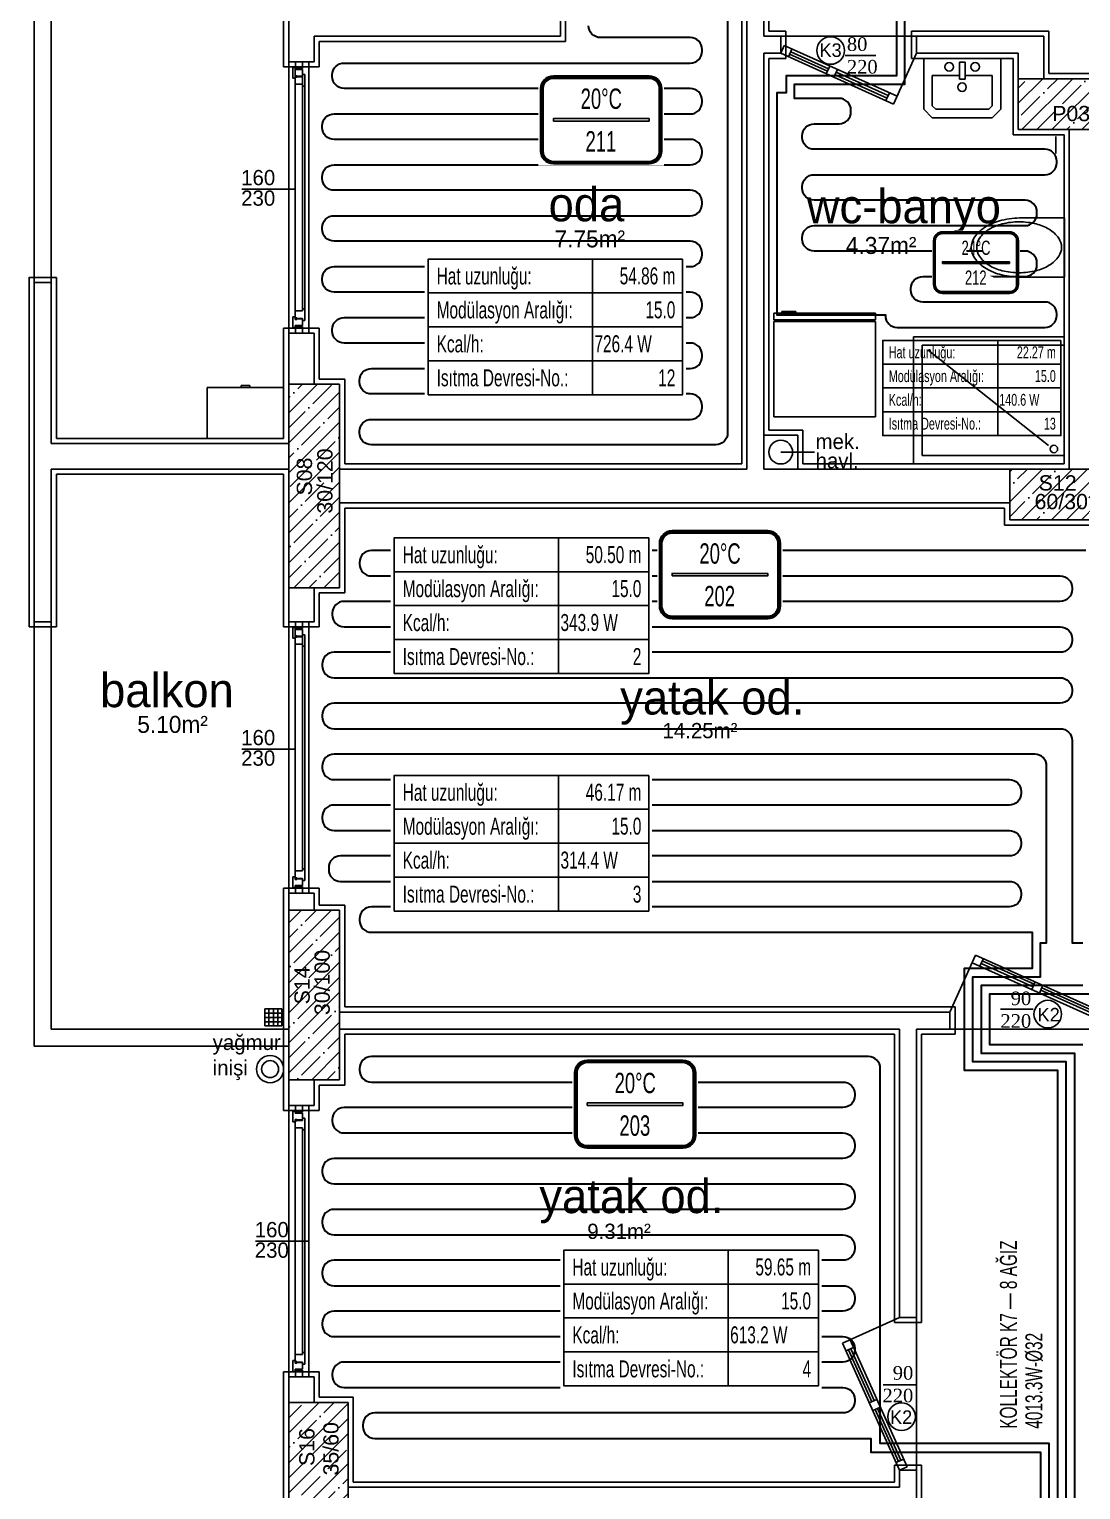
# Model space of a CAD drawing. Header units: centimetres. Extents: x 275281 to 287704, y -444050 to -441150.
# Drawn here: x 279447 to 280067, y -442857 to -441997 of the extents above; entities that cross this region are included whole.
import ezdxf
from ezdxf.enums import TextEntityAlignment as Align

# ---------------------------------------------------------------- set-up
doc = ezdxf.new("R2010")
doc.units = ezdxf.units.CM
for name, color, linetype in [('MKDU0', 50, 'CONTINUOUS'), ('ROTAS-ISITMA-CAP', 41, 'Continuous'), ('ROTAS-ISITMA-ETIKET', 2, 'Continuous'), ('ROTAS-ISITMA-MAHAL-ETIKET', 2, 'Continuous')]:
    doc.layers.add(name, color=color, linetype=linetype)
doc.layers.add('ROTAS-ISITMA-PEX', color=1, linetype='Continuous', lineweight=30)
doc.styles.add('arial_1_18', font='arial.ttf', dxfattribs={"height": 0.2})
doc.styles.add('ROTAS-YAZI', font='arial.ttf')
pattern_1 = [(45, (257949.839, -437638.89), (-8.838835, 8.838835), []), (45, (257958.678, -437638.89), (-8.838835, 8.838835), [15.625, -3.125, 0, -3.125])]

# ---------------------------------------------------------------- blocks, each defined once
blk = doc.blocks.new('ROTAS-YI-MAHAL')
at = {"color": 2, "extrusion": (0, 0, -1)}
for points in [[(35.71, -18.44), (35.71, 18.44, 0.414214), (28.21, 25.94), (-28.21, 25.94, 0.414214), (-35.71, 18.44), (-35.71, -18.44, 0.414214), (-28.21, -25.94), (28.21, -25.94, 0.414214)], [(34.21, -18.44), (34.21, 18.44, 0.414214), (28.21, 24.44), (-28.21, 24.44, 0.414214), (-34.21, 18.44), (-34.21, -18.44, 0.414214), (-28.21, -24.44), (28.21, -24.44, 0.414214)]]:
    blk.add_lwpolyline(points, format="xyb", close=True, dxfattribs=at)
at = {"color": 4, "extrusion": (0, 0, -1)}
for points in [[(35.21, -18.44), (35.21, 18.44, 0.414214), (28.21, 25.44), (-28.21, 25.44, 0.414214), (-35.21, 18.44), (-35.21, -18.44, 0.414214), (-28.21, -25.44), (28.21, -25.44, 0.414214)], [(34.71, -18.44), (34.71, 18.44, 0.414214), (28.21, 24.94), (-28.21, 24.94, 0.414214), (-34.71, 18.44), (-34.71, -18.44, 0.414214), (-28.21, -24.94), (28.21, -24.94, 0.414214)]]:
    blk.add_lwpolyline(points, format="xyb", close=True, dxfattribs=at)
at = {"color": 2, "extrusion": (0, 0, -1)}
blk.add_lwpolyline([(28.21, -0.75), (-28.21, -0.75), (-28.21, 0.75), (28.21, 0.75)], close=True, dxfattribs=at)
at = {"color": 4, "style": 'ROTAS-YAZI', "width": 0.65}
blk.add_attdef('DERECE', (-12.12, 6.47), '', height=12, dxfattribs=at)
at = {"color": 2, "style": 'ROTAS-YAZI', "width": 0.65, "flags": 1}
for tag in ['ALAN', 'MAHAL']:
    blk.add_attdef(tag, (0, 0), '', height=5, dxfattribs=at)
at = {"color": 1, "style": 'ROTAS-YAZI', "width": 0.65}
blk.add_attdef('NO', (-9.26, -18.64), '', height=12, dxfattribs=at)
blk = doc.blocks.new('ROTAS-YI-ETIKET')
at = {"color": 2}
for p, q in [((96.87, 0), (96.87, -80)), ((0, -20), (150, -20)), ((0, -40), (150, -40)), ((0, -60), (150, -60))]:
    blk.add_line(p, q, dxfattribs=at)
at = {"color": 2, "extrusion": (0, 0, -1)}
blk.add_lwpolyline([(-150, 0), (-150, -80), (0, -80), (0, 0)], close=True, dxfattribs=at)
at = {"color": 2, "style": 'ROTAS-YAZI', "width": 0.65}
for s, p in [('Hat uzunluğu:', (5, -10)), ('Modülasyon Aralığı:', (5, -30)), ('Kcal/h:', (5, -50)), ('Isıtma Devresi-No.:', (5, -70))]:
    blk.add_text(s, height=10, dxfattribs=at).set_placement(p, align=Align.MIDDLE_LEFT)
at = {"color": 2, "style": 'ROTAS-YAZI', "width": 0.65, "flags": 1}
for tag in ['ALAN', 'NO', 'DERECE', 'BORU', 'MAHAL']:
    blk.add_attdef(tag, (0, 0), '', height=5, dxfattribs=at)
at = {"color": 2, "style": 'ROTAS-YAZI', "width": 0.65}
for tag, p in [('UZ', (145.7, -14.93)), ('AR', (145.7, -34.94)), ('NO1', (145.7, -75.02))]:
    blk.add_attdef(tag, text='', height=10, dxfattribs=at).set_placement(p, align=Align.RIGHT)
blk.add_attdef('YER', (98.01, -54.93), '', height=10, dxfattribs=at)

msp = doc.modelspace()

# ---------------------------------------------------------------- hatches: boundary and pattern name
at = {"layer": 'MKDU0', "ltscale": 0.03}
h = msp.add_hatch(dxfattribs=at)
h.set_pattern_fill('ANSI35', color=8, scale=50, style=0)
h.set_pattern_definition(pattern_1)
h.paths.add_polyline_path([(280289.7, -442025.76), (280029.7, -442025.76), (280029.7, -442055.76), (280289.7, -442055.76)])
h.paths.add_polyline_path([(280047.37, -442053.25), (280116.35, -442053.25), (280116.35, -442039.28), (280047.37, -442039.28)], flags=24)
h = msp.add_hatch(dxfattribs=at)
h.set_pattern_fill('ANSI35', color=8, scale=50, style=0)
h.set_pattern_definition(pattern_1)
h.paths.add_polyline_path([(279629.7, -442205.76), (279599.7, -442205.76), (279599.7, -442325.76), (279629.7, -442325.76)])
h.paths.add_polyline_path([(279628, -442284.37), (279628, -442241.25), (279614.03, -442241.25), (279614.03, -442284.37)], flags=24)
h.paths.add_polyline_path([(279615.89, -442273.67), (279615.89, -442246.65), (279601.93, -442246.65), (279601.93, -442273.67)], flags=24)
h = msp.add_hatch(dxfattribs=at)
h.set_pattern_fill('ANSI35', color=8, scale=50, style=0)
h.set_pattern_definition(pattern_1)
h.paths.add_polyline_path([(280084.7, -442255.76), (280024.7, -442255.76), (280024.7, -442285.76), (280084.7, -442285.76)])
h.paths.add_polyline_path([(280037, -442281.91), (280073.12, -442281.91), (280073.12, -442267.94), (280037, -442267.94)], flags=24)
h.paths.add_polyline_path([(280039.4, -442270.89), (280066.42, -442270.89), (280066.42, -442256.93), (280039.4, -442256.93)], flags=24)
h = msp.add_hatch(dxfattribs=at)
h.set_pattern_fill('ANSI35', color=8, scale=50, style=0)
h.set_pattern_definition(pattern_1)
h.paths.add_polyline_path([(279629.7, -442515.76), (279599.7, -442515.76), (279599.7, -442615.76), (279629.7, -442615.76)])
h.paths.add_polyline_path([(279626.36, -442579.86), (279626.36, -442536.75), (279612.39, -442536.75), (279612.39, -442579.86)], flags=24)
h.paths.add_polyline_path([(279614.54, -442573.54), (279614.54, -442546.52), (279600.58, -442546.52), (279600.58, -442573.54)], flags=24)
h = msp.add_hatch(dxfattribs=at)
h.set_pattern_fill('ANSI35', color=8, scale=50, style=0)
h.set_pattern_definition(pattern_1)
h.paths.add_polyline_path([(279634.7, -442805.76), (279599.7, -442805.76), (279599.7, -442865.76), (279634.7, -442865.76)])
h.paths.add_polyline_path([(279631.55, -442851.16), (279631.55, -442815.04), (279617.58, -442815.04), (279617.58, -442851.16)], flags=24)
h.paths.add_polyline_path([(279617.33, -442845.58), (279617.33, -442818.55), (279603.37, -442818.55), (279603.37, -442845.58)], flags=24)

# ---------------------------------------------------------------- linework, layer by layer
at = {"layer": 'MKDU0', "color": 8, "ltscale": 0.03}
for p, q in [((279759.89, -442000.76), (279759.89, -441880.76)), ((279762.89, -442003.76), (279762.89, -441883.76)), ((279596.7, -441962.76), (279596.7, -442018.76)), ((279599.7, -442015.76), (279599.7, -441965.76)), ((279866.7, -441977.76), (279866.7, -442252.76)), ((279869.7, -442255.76), (279869.7, -441980.76)), ((279879.7, -442000.76), (279879.7, -441980.76)), ((279882.7, -441997.76), (279882.7, -441977.76)), ((279614.7, -442015.76), (279614.7, -442000.76)), ((279614.7, -442000.76), (279759.89, -442000.76)), ((279879.7, -442000.76), (279889.7, -442000.76)), ((279892.7, -441997.76), (279882.7, -441997.76)), ((279889.7, -442010.76), (279889.7, -442000.76)), ((279889.7, -442000.76), (279969.7, -442000.76)), ((279892.7, -442013.76), (279892.7, -441997.76)), ((280047.7, -441997.76), (279966.7, -441997.76)), ((279966.7, -441997.76), (279966.7, -442013.76)), ((279969.7, -442000.76), (280044.7, -442000.76)), ((279969.7, -442010.76), (279969.7, -442000.76)), ((280044.7, -442000.76), (280044.7, -442025.76)), ((280047.7, -442022.76), (280047.7, -441997.76)), ((279617.7, -442018.76), (279617.7, -442003.76)), ((279617.7, -442003.76), (279762.89, -442003.76)), ((279889.7, -442010.76), (279891.75, -442006.2)), ((279891.75, -442006.2), (279958.31, -442036.11)), ((279894.26, -442012.81), (279896.31, -442008.25)), ((279599.7, -442015.76), (279614.7, -442015.76)), ((279599.7, -442175.76), (279599.7, -442015.76)), ((279603.71, -442019.76), (279603.71, -442015.76)), ((279607.71, -442015.76), (279607.71, -442019.76)), ((279611.51, -442175.76), (279611.51, -442015.76)), ((279879.7, -442255.76), (279879.7, -442010.76)), ((279879.7, -442010.76), (279889.7, -442010.76)), ((279882.7, -442232.76), (279882.7, -442013.76)), ((279882.7, -442013.76), (279892.7, -442013.76)), ((279889.7, -442010.76), (279956.26, -442040.67)), ((279894.93, -442011.33), (279917.21, -442021.34)), ((279895.58, -442009.89), (279917.86, -442019.9)), ((279916.54, -442022.82), (279918.59, -442018.26)), ((279945.75, -442012.11), (279927.64, -442012.11)), ((279969.7, -442010.76), (279956.26, -442040.67)), ((279966.7, -442013.76), (280026.7, -442013.76)), ((279969.7, -442010.76), (280029.7, -442010.76)), ((280019.37, -442013.76), (279974.04, -442013.76)), ((279974.04, -442013.76), (279974.04, -442043.76)), ((279995.03, -442016.05), (279995.03, -442026.05)), ((279998.38, -442016.05), (279995.03, -442016.05)), ((279998.38, -442026.05), (279998.38, -442016.05)), ((280019.37, -442043.76), (280019.37, -442013.76)), ((280026.7, -442013.76), (280026.7, -442025.76)), ((280029.7, -442010.76), (280029.7, -442025.76)), ((279596.7, -442018.76), (279617.7, -442018.76)), ((279602.11, -442019.06), (279603.51, -442019.06)), ((279602.11, -442025.46), (279602.11, -442019.06)), ((279602.11, -442025.46), (279603.51, -442025.46)), ((279603.51, -442019.06), (279603.51, -442162.56)), ((279603.51, -442020.26), (279603.51, -442019.06)), ((279603.51, -442020.26), (279607.71, -442020.26)), ((279603.51, -442023.96), (279604.51, -442023.96)), ((279603.51, -442025.46), (279603.51, -442023.96)), ((279603.51, -442024.56), (279603.51, -442028.96)), ((279603.51, -442024.56), (279604.01, -442024.56)), ((279607.71, -442019.76), (279603.71, -442019.76)), ((279604.01, -442024.86), (279604.01, -442024.56)), ((279604.01, -442024.86), (279604.51, -442024.86)), ((279604.51, -442024.26), (279604.51, -442023.96)), ((279604.51, -442024.26), (279607.71, -442024.26)), ((279604.51, -442024.86), (279604.51, -442024.56)), ((279604.51, -442024.56), (279607.71, -442024.56)), ((279607.71, -442020.26), (279607.71, -442161.36)), ((279607.71, -442024.26), (279607.71, -442020.26)), ((279607.71, -442023.36), (279607.71, -442024.56)), ((279607.71, -442023.36), (279609.11, -442023.36)), ((279609.11, -442161.36), (279609.11, -442023.36)), ((279609.11, -442030.16), (279609.11, -442023.36)), ((279921.1, -442024.87), (279923.15, -442020.31)), ((279921.77, -442023.39), (279952.37, -442037.14)), ((279922.42, -442021.95), (279953.02, -442035.7)), ((279979.04, -442023.76), (279995.03, -442023.76)), ((279979.04, -442023.76), (279979.04, -442041.69)), ((279995.03, -442026.05), (279998.38, -442026.05)), ((279998.38, -442023.76), (280014.37, -442023.76)), ((280014.37, -442041.69), (280014.37, -442023.76)), ((280026.7, -442025.76), (280026.7, -442058.76)), ((280092.7, -442022.76), (280047.7, -442022.76)), ((279603.51, -442028.96), (279607.71, -442028.96)), ((279607.71, -442030.16), (279607.71, -442028.96)), ((279607.71, -442030.16), (279609.11, -442030.16)), ((279953.75, -442034.06), (279951.7, -442038.62)), ((279974.04, -442043.76), (279979.04, -442048.76)), ((279979.04, -442041.69), (279981.11, -442043.76)), ((279981.11, -442043.76), (280012.3, -442043.76)), ((280012.3, -442043.76), (280014.37, -442041.69)), ((280014.37, -442048.76), (280019.37, -442043.76)), ((279979.04, -442048.76), (280014.37, -442048.76)), ((280026.7, -442058.76), (280056.7, -442058.76)), ((280051.89, -442059.78), (280051.89, -442069.78)), ((280056.7, -442058.76), (280056.7, -442252.76)), ((280059.7, -442255.76), (280059.7, -442055.76)), ((279572.06, -442090.82), (279603.51, -442090.81)), ((280031.98, -442107.76), (280056.87, -442107.76)), ((280056.91, -442142.76), (280056.91, -442107.71)), ((279446.7, -442142.73), (279446.7, -442348.71)), ((279462.7, -442142.79), (279446.7, -442142.79)), ((279446.7, -442142.79), (279446.7, -442348.76)), ((279449.7, -442145.73), (279449.7, -442345.71)), ((279459.7, -442145.79), (279449.7, -442145.79)), ((279449.7, -442145.79), (279449.7, -442345.76)), ((279459.7, -442145.79), (279459.7, -442240.76)), ((279462.7, -442237.76), (279462.7, -442142.79)), ((280031.98, -442142.76), (280056.91, -442142.76)), ((279603.51, -442162.56), (279607.71, -442162.56)), ((279603.51, -442166.96), (279603.51, -442162.56)), ((279607.71, -442161.36), (279607.71, -442162.56)), ((279607.71, -442161.36), (279609.11, -442161.36)), ((279609.11, -442161.36), (279609.11, -442168.16)), ((279945.57, -442163.96), (279885.57, -442163.95)), ((279885.57, -442163.95), (279885.57, -442167.79)), ((279890.34, -442163.95), (279890.34, -442162.86)), ((279890.34, -442162.86), (279898.65, -442162.86)), ((279898.65, -442163.95), (279890.34, -442163.95)), ((279898.65, -442162.86), (279898.65, -442163.95)), ((279945.57, -442167.81), (279945.57, -442163.96)), ((279617.7, -442172.76), (279596.7, -442172.76)), ((279596.7, -442172.76), (279596.7, -442237.76)), ((279602.11, -442166.06), (279602.11, -442172.46)), ((279602.11, -442166.06), (279603.51, -442166.06)), ((279602.11, -442172.46), (279603.51, -442172.46)), ((279603.51, -442166.06), (279603.51, -442167.56)), ((279603.51, -442166.96), (279604.01, -442166.96)), ((279603.51, -442167.56), (279604.51, -442167.56)), ((279603.51, -442171.26), (279603.51, -442172.46)), ((279603.51, -442171.26), (279607.71, -442171.26)), ((279603.71, -442171.76), (279603.71, -442175.76)), ((279607.71, -442171.76), (279603.71, -442171.76)), ((279604.01, -442166.66), (279604.51, -442166.66)), ((279604.01, -442166.66), (279604.01, -442166.96)), ((279604.51, -442166.66), (279604.51, -442166.96)), ((279604.51, -442166.96), (279607.71, -442166.96)), ((279604.51, -442167.26), (279604.51, -442167.56)), ((279604.51, -442167.26), (279607.71, -442167.26)), ((279607.71, -442168.16), (279607.71, -442166.96)), ((279607.71, -442167.26), (279607.71, -442171.26)), ((279607.71, -442168.16), (279609.11, -442168.16)), ((279607.71, -442175.76), (279607.71, -442171.76)), ((279617.7, -442202.76), (279617.7, -442172.76)), ((279885.57, -442168.78), (279885.55, -442224.93)), ((279885.57, -442167.79), (279945.57, -442167.81)), ((279945.56, -442168.79), (279885.57, -442168.78)), ((279890.57, -442168.78), (279890.57, -442167.8)), ((279940.57, -442168.79), (279940.57, -442167.81)), ((279945.55, -442224.95), (279945.56, -442168.79)), ((279599.7, -442205.76), (279599.7, -442175.76)), ((279599.7, -442175.76), (279614.7, -442175.76)), ((279614.7, -442205.76), (279614.7, -442175.76)), ((280056.7, -442177.76), (279967.99, -442177.76)), ((279967.99, -442252.76), (279967.99, -442177.76)), ((280056.7, -442182.76), (279972.99, -442182.76)), ((279972.99, -442247.76), (279972.99, -442182.76)), ((279976.53, -442185.77), (280047.46, -442241.94)), ((280056.7, -442247.76), (280056.7, -442182.76)), ((279576.7, -442206.47), (279571.71, -442206.47)), ((279571.71, -442206.47), (279571.71, -442207.76)), ((279576.7, -442207.76), (279576.7, -442206.47)), ((279632.7, -442202.76), (279617.7, -442202.76)), ((279632.7, -442252.76), (279632.7, -442202.76)), ((279551.7, -442207.76), (279596.7, -442207.76)), ((279551.7, -442237.76), (279551.7, -442207.76)), ((279596.7, -442237.76), (279596.7, -442207.76)), ((279902.7, -442232.76), (279882.7, -442232.76)), ((279885.55, -442224.93), (279945.55, -442224.95)), ((279902.7, -442232.76), (279902.7, -442252.76)), ((279599.7, -442240.76), (279459.7, -442240.76)), ((279596.7, -442237.76), (279462.7, -442237.76)), ((279596.7, -442237.76), (279551.7, -442237.76)), ((279899.7, -442235.76), (279879.7, -442235.76)), ((279879.7, -442235.76), (279879.7, -442255.76)), ((279899.7, -442255.76), (279899.7, -442235.76)), ((279909.7, -442245.76), (279889.7, -442245.76)), ((279972.99, -442247.76), (280056.7, -442247.76)), ((279599.7, -442255.76), (279459.7, -442255.76)), ((279459.7, -442255.76), (279459.7, -442345.76)), ((279462.7, -442348.76), (279462.7, -442258.76)), ((279462.7, -442258.76), (279596.7, -442258.76)), ((279596.7, -442258.76), (279596.7, -442325.76)), ((279629.7, -442255.76), (279869.7, -442255.76)), ((279866.7, -442252.76), (279632.7, -442252.76)), ((279879.7, -442255.76), (280024.7, -442255.76)), ((279879.7, -442255.76), (279899.7, -442255.76)), ((280014.7, -442252.76), (279902.7, -442252.76)), ((280056.7, -442252.76), (280014.7, -442252.76)), ((279629.7, -442275.76), (280024.7, -442275.76)), ((279632.7, -442328.76), (279632.7, -442278.76)), ((279632.7, -442278.76), (280021.7, -442278.76)), ((280021.7, -442278.76), (280021.7, -442288.76)), ((280021.7, -442288.76), (280077.7, -442288.76)), ((279596.7, -442325.76), (279596.7, -442348.76)), ((279599.7, -442345.76), (279599.7, -442325.76)), ((279614.7, -442345.76), (279614.7, -442325.76)), ((279617.7, -442348.76), (279617.7, -442328.76)), ((279617.7, -442328.76), (279632.7, -442328.76)), ((279446.7, -442348.76), (279462.7, -442348.76)), ((279459.7, -442345.76), (279449.7, -442345.76)), ((279596.7, -442348.76), (279617.7, -442348.76)), ((279599.7, -442345.76), (279614.7, -442345.76)), ((279599.7, -442505.76), (279599.7, -442345.76)), ((279602.11, -442349.06), (279603.51, -442349.06)), ((279602.11, -442355.46), (279602.11, -442349.06)), ((279603.51, -442349.06), (279603.51, -442492.56)), ((279603.51, -442350.26), (279603.51, -442349.06)), ((279603.51, -442350.26), (279607.71, -442350.26)), ((279603.71, -442349.76), (279603.71, -442345.76)), ((279607.71, -442349.76), (279603.71, -442349.76)), ((279607.71, -442345.76), (279607.71, -442349.76)), ((279607.71, -442350.26), (279607.71, -442491.36)), ((279607.71, -442354.26), (279607.71, -442350.26)), ((279607.71, -442353.36), (279607.71, -442354.56)), ((279607.71, -442353.36), (279609.11, -442353.36)), ((279609.11, -442491.36), (279609.11, -442353.36)), ((279609.11, -442360.16), (279609.11, -442353.36)), ((279611.51, -442505.76), (279611.51, -442345.76)), ((279602.11, -442355.46), (279603.51, -442355.46)), ((279603.51, -442353.96), (279604.51, -442353.96)), ((279603.51, -442355.46), (279603.51, -442353.96)), ((279603.51, -442354.56), (279603.51, -442358.96)), ((279603.51, -442354.56), (279604.01, -442354.56)), ((279603.51, -442358.96), (279607.71, -442358.96)), ((279604.01, -442354.86), (279604.01, -442354.56)), ((279604.01, -442354.86), (279604.51, -442354.86)), ((279604.51, -442354.26), (279604.51, -442353.96)), ((279604.51, -442354.26), (279607.71, -442354.26)), ((279604.51, -442354.86), (279604.51, -442354.56)), ((279604.51, -442354.56), (279607.71, -442354.56)), ((279607.71, -442360.16), (279607.71, -442358.96)), ((279607.71, -442360.16), (279609.11, -442360.16)), ((279572.06, -442420.81), (279603.51, -442420.81)), ((279607.71, -442491.36), (279607.71, -442492.56)), ((279607.71, -442491.36), (279609.11, -442491.36)), ((279609.11, -442491.36), (279609.11, -442498.16)), ((279602.11, -442496.06), (279602.11, -442502.46)), ((279602.11, -442496.06), (279603.51, -442496.06)), ((279603.51, -442492.56), (279607.71, -442492.56)), ((279603.51, -442496.96), (279603.51, -442492.56)), ((279603.51, -442496.06), (279603.51, -442497.56)), ((279603.51, -442496.96), (279604.01, -442496.96)), ((279603.51, -442497.56), (279604.51, -442497.56)), ((279604.01, -442496.66), (279604.51, -442496.66)), ((279604.01, -442496.66), (279604.01, -442496.96)), ((279604.51, -442496.66), (279604.51, -442496.96)), ((279604.51, -442496.96), (279607.71, -442496.96)), ((279604.51, -442497.26), (279604.51, -442497.56)), ((279604.51, -442497.26), (279607.71, -442497.26)), ((279607.71, -442498.16), (279607.71, -442496.96)), ((279607.71, -442497.26), (279607.71, -442501.26)), ((279607.71, -442498.16), (279609.11, -442498.16)), ((279617.7, -442502.76), (279596.7, -442502.76)), ((279596.7, -442502.76), (279596.7, -442515.76)), ((279599.7, -442515.76), (279599.7, -442505.76)), ((279599.7, -442505.76), (279614.7, -442505.76)), ((279602.11, -442502.46), (279603.51, -442502.46)), ((279603.51, -442501.26), (279603.51, -442502.46)), ((279603.51, -442501.26), (279607.71, -442501.26)), ((279603.71, -442501.76), (279603.71, -442505.76)), ((279607.71, -442501.76), (279603.71, -442501.76)), ((279607.71, -442505.76), (279607.71, -442501.76)), ((279614.7, -442515.76), (279614.7, -442505.76)), ((279617.7, -442512.76), (279617.7, -442502.76)), ((279596.7, -442515.76), (279596.7, -442585.76)), ((279632.7, -442512.76), (279617.7, -442512.76)), ((279632.7, -442572.76), (279632.7, -442512.76)), ((279989.46, -442575.76), (280004.57, -442542.12)), ((280079.46, -442575.76), (280004.57, -442542.12)), ((280077.41, -442580.32), (280002.52, -442546.68)), ((280007.09, -442548.73), (280009.14, -442544.17)), ((280038.42, -442560.84), (280007.82, -442547.09)), ((280039.07, -442559.4), (280008.47, -442545.65)), ((280039.73, -442557.92), (280037.69, -442562.48)), ((280044.3, -442559.97), (280042.25, -442564.53)), ((280073.58, -442576.64), (280042.98, -442562.89)), ((280074.23, -442575.2), (280043.63, -442561.45)), ((279595.55, -442573.9), (279585.55, -442573.9)), ((279585.55, -442573.9), (279585.55, -442583.9)), ((279585.55, -442576.37), (279595.55, -442576.37)), ((279588.02, -442573.9), (279588.02, -442583.9)), ((279590.64, -442573.9), (279590.64, -442583.9)), ((279593.25, -442573.9), (279593.25, -442583.9)), ((279595.55, -442583.9), (279595.55, -442573.9)), ((279629.7, -442575.76), (279989.46, -442575.76)), ((279992.46, -442572.76), (279632.7, -442572.76)), ((279989.46, -442585.76), (279989.46, -442575.76)), ((279992.46, -442588.76), (279992.46, -442572.76)), ((280019.2, -442574.13), (280038.53, -442574.13)), ((279585.55, -442578.9), (279595.55, -442578.9)), ((279585.55, -442581.43), (279595.55, -442581.43)), ((279585.55, -442583.9), (279595.55, -442583.9)), ((279596.7, -442585.76), (279596.7, -442633.76)), ((279629.7, -442585.76), (279959.7, -442585.76)), ((279959.7, -442585.76), (279959.7, -442755.76)), ((279969.7, -442585.76), (279989.46, -442585.76)), ((279969.7, -442585.76), (279969.7, -442755.76)), ((280079.46, -442585.76), (279989.46, -442585.76)), ((279632.7, -442588.76), (279956.7, -442588.76)), ((279632.7, -442588.76), (279632.7, -442618.76)), ((279956.7, -442588.76), (279956.7, -442758.76)), ((279972.7, -442758.76), (279972.7, -442588.76)), ((279972.7, -442588.76), (279992.46, -442588.76)), ((279599.7, -442630.76), (279599.7, -442615.76)), ((279614.7, -442630.76), (279614.7, -442615.76)), ((279617.7, -442633.76), (279617.7, -442618.76)), ((279632.7, -442618.76), (279617.7, -442618.76)), ((279596.7, -442633.76), (279617.7, -442633.76)), ((279614.7, -442630.76), (279599.7, -442630.76)), ((279599.7, -442790.76), (279599.7, -442630.76)), ((279602.11, -442640.46), (279602.11, -442634.06)), ((279602.11, -442634.06), (279603.51, -442634.06)), ((279603.51, -442635.26), (279603.51, -442634.06)), ((279603.51, -442635.26), (279607.71, -442635.26)), ((279603.71, -442634.76), (279603.71, -442630.76)), ((279607.71, -442634.76), (279603.71, -442634.76)), ((279607.71, -442630.76), (279607.71, -442634.76)), ((279607.71, -442639.26), (279607.71, -442635.26)), ((279611.51, -442790.76), (279611.51, -442630.76)), ((279602.11, -442640.46), (279603.51, -442640.46)), ((279603.51, -442640.46), (279603.51, -442638.96)), ((279603.51, -442638.96), (279604.51, -442638.96)), ((279603.51, -442639.56), (279604.01, -442639.56)), ((279603.51, -442639.56), (279603.51, -442643.96)), ((279603.51, -442643.96), (279603.51, -442777.56)), ((279603.51, -442643.96), (279607.71, -442643.96)), ((279604.01, -442639.86), (279604.01, -442639.56)), ((279604.01, -442639.86), (279604.51, -442639.86)), ((279604.51, -442639.26), (279604.51, -442638.96)), ((279604.51, -442639.26), (279607.71, -442639.26)), ((279604.51, -442639.56), (279607.71, -442639.56)), ((279604.51, -442639.86), (279604.51, -442639.56)), ((279607.71, -442638.36), (279609.11, -442638.36)), ((279607.71, -442638.36), (279607.71, -442639.56)), ((279607.71, -442645.16), (279607.71, -442643.96)), ((279607.71, -442645.16), (279607.71, -442776.36)), ((279607.71, -442645.16), (279609.11, -442645.16)), ((279609.11, -442645.16), (279609.11, -442638.36)), ((279609.11, -442776.36), (279609.11, -442645.16)), ((279580.07, -442710.76), (279611.51, -442710.76)), ((279959.7, -442755.76), (279926.06, -442770.88)), ((279959.7, -442755.76), (279969.7, -442755.76)), ((279969.7, -442845.76), (279969.7, -442755.76)), ((279956.7, -442758.76), (279972.7, -442758.76)), ((279959.7, -442845.76), (279926.06, -442770.88)), ((279932.67, -442773.39), (279928.11, -442775.44)), ((279943.34, -442805.38), (279929.59, -442774.78)), ((279964.26, -442843.71), (279930.62, -442768.83)), ((279944.78, -442804.73), (279931.03, -442774.13)), ((279602.11, -442781.06), (279602.11, -442787.46)), ((279602.11, -442781.06), (279603.51, -442781.06)), ((279603.51, -442777.56), (279607.71, -442777.56)), ((279603.51, -442781.96), (279603.51, -442777.56)), ((279603.51, -442781.06), (279603.51, -442782.56)), ((279603.51, -442781.96), (279604.01, -442781.96)), ((279603.51, -442782.56), (279604.51, -442782.56)), ((279604.01, -442781.66), (279604.51, -442781.66)), ((279604.01, -442781.66), (279604.01, -442781.96)), ((279604.51, -442781.66), (279604.51, -442781.96)), ((279604.51, -442781.96), (279607.71, -442781.96)), ((279604.51, -442782.26), (279604.51, -442782.56)), ((279604.51, -442782.26), (279607.71, -442782.26)), ((279607.71, -442776.36), (279607.71, -442777.56)), ((279607.71, -442776.36), (279609.11, -442776.36)), ((279607.71, -442783.16), (279607.71, -442781.96)), ((279607.71, -442782.26), (279607.71, -442786.26)), ((279607.71, -442783.16), (279609.11, -442783.16)), ((279609.11, -442776.36), (279609.11, -442783.16)), ((279596.7, -442787.76), (279596.7, -442805.76)), ((279617.7, -442787.76), (279596.7, -442787.76)), ((279599.7, -442805.76), (279599.7, -442790.76)), ((279614.7, -442790.76), (279599.7, -442790.76)), ((279602.11, -442787.46), (279603.51, -442787.46)), ((279603.51, -442786.26), (279603.51, -442787.46)), ((279603.51, -442786.26), (279607.71, -442786.26)), ((279603.71, -442786.76), (279603.71, -442790.76)), ((279607.71, -442786.76), (279603.71, -442786.76)), ((279607.71, -442790.76), (279607.71, -442786.76)), ((279614.7, -442805.76), (279614.7, -442790.76)), ((279617.7, -442802.76), (279617.7, -442787.76)), ((279950.13, -442795.48), (279969.7, -442795.48)), ((279596.7, -442805.76), (279596.7, -442865.76)), ((279637.7, -442802.76), (279617.7, -442802.76)), ((279637.7, -442852.76), (279637.7, -442802.76)), ((279941.86, -442806.04), (279946.42, -442803.99)), ((279943.9, -442810.6), (279948.47, -442808.55)), ((279959.14, -442840.54), (279945.39, -442809.94)), ((279960.58, -442839.89), (279946.83, -442809.29)), ((279972.7, -442842.76), (279956.7, -442842.76)), ((279956.7, -442842.76), (279956.7, -442847.76)), ((279957.65, -442841.2), (279962.21, -442839.15)), ((279959.7, -442845.76), (279964.26, -442843.71)), ((279972.7, -442850.76), (279972.7, -442842.76)), ((279956.7, -442852.76), (279637.7, -442852.76)), ((279956.7, -442847.76), (279956.7, -442852.76)), ((279959.7, -442845.76), (279959.7, -442855.76)), ((279959.7, -442845.76), (279969.7, -442845.76)), ((279969.7, -442845.76), (279969.7, -442875.76)), ((279972.7, -442865.76), (279972.7, -442850.76)), ((279634.7, -442855.76), (279959.7, -442855.76))]:
    msp.add_line(p, q, dxfattribs=at)
for points in [[(279449.7, -441870.71), (279449.7, -442145.73)], [(279449.7, -441870.76), (279449.7, -442145.79)], [(279459.7, -441880.76), (279459.7, -442145.79)], [(280029.7, -442055.76), (280029.7, -442025.76)], [(280029.7, -442025.76), (280289.7, -442025.76)], [(280029.7, -442055.76), (280289.7, -442055.76)], [(279599.7, -442325.76), (279599.7, -442205.76)], [(279599.7, -442205.76), (279629.7, -442205.76)], [(279629.7, -442205.76), (279629.7, -442325.76)], [(280024.7, -442285.76), (280024.7, -442255.76)], [(280024.7, -442255.76), (280084.7, -442255.76)], [(280084.7, -442285.76), (280024.7, -442285.76)], [(279629.7, -442325.76), (279599.7, -442325.76)], [(279449.7, -442345.71), (279449.7, -442595.71)], [(279449.7, -442345.76), (279449.7, -442595.76)], [(279459.7, -442345.76), (279459.7, -442585.76)], [(279599.7, -442615.76), (279599.7, -442515.76)], [(279599.7, -442515.76), (279629.7, -442515.76)], [(279629.7, -442515.76), (279629.7, -442615.76)], [(279459.7, -442585.76), (279599.7, -442585.76)], [(279449.7, -442595.76), (279599.7, -442595.76)], [(279629.7, -442615.76), (279599.7, -442615.76)], [(279599.7, -442865.76), (279599.7, -442805.76)], [(279599.7, -442805.76), (279634.7, -442805.76)], [(279634.7, -442805.76), (279634.7, -442865.76)]]:
    msp.add_lwpolyline(points, dxfattribs=at)
for centre, radius in [((279919.11, -442009.13), 8.14), ((279989.04, -442018.76), 2.52), ((280004.37, -442018.76), 2.52), ((279996.57, -442030.72), 2.52), ((279889.7, -442245.76), 7), ((280050.75, -442243.96), 2.18), ((280047.13, -442576.97), 8.14), ((279588.7, -442609.37), 8), ((279588.7, -442609.37), 5), ((279960.91, -442814.18), 8.14)]:
    msp.add_circle(centre, radius, dxfattribs=at)
for centre, radius, start, end in [((280021.82, -442131.83), 21.94, 120.25644, 144.62219), ((280027.95, -442142.34), 34.11, 103.58371, 120.25644), ((280026.97, -442138.52), 28.03, 103.95685, 120.96376), ((280031.98, -442159.01), 51.26, 90, 103.58371), ((280030.22, -442151.62), 41.53, 90, 103.95685), ((280030.22, -442151.62), 41.53, 76.04315, 90), ((280033.48, -442138.52), 28.03, 59.03624, 76.04315), ((280012.56, -442125.26), 10.58, 144.62219, 180), ((280014.52, -442125.09), 9.3, 145.38051, 180), ((280022.02, -442130.26), 18.4, 120.96376, 145.38051), ((280038.43, -442130.26), 18.4, 34.61949, 59.03624), ((280045.93, -442125.09), 9.3, 0, 34.61949), ((280012.56, -442125.26), 10.58, 180, 215.37781), ((280014.52, -442125.09), 9.3, 180, 214.61949), ((280045.93, -442125.09), 9.3, 325.38051, 0), ((280021.82, -442118.68), 21.94, 215.37781, 239.74356), ((280022.02, -442119.92), 18.4, 214.61949, 239.03624), ((280027.95, -442108.17), 34.11, 239.74356, 256.41629), ((280026.97, -442111.66), 28.03, 239.03624, 256.04315), ((280033.48, -442111.66), 28.03, 283.95685, 300.96376), ((280038.43, -442119.92), 18.4, 300.96376, 325.38051), ((280031.98, -442091.5), 51.26, 256.41629, 270), ((280030.22, -442098.56), 41.53, 256.04315, 270), ((280030.22, -442098.56), 41.53, 270, 283.95685)]:
    msp.add_arc(centre, radius, start, end, dxfattribs=at)
at = {"layer": 'ROTAS-ISITMA-PEX'}
for points in [[(279858.38, -441911.5), (279858.38, -442234.5, -0.414214), (279851.38, -442241.5), (279648.38, -442241.5, -0.414214), (279641.38, -442234.5), (279641.38, -442233.5, -0.414214), (279648.38, -442226.5), (279836.38, -442226.5, 0.414214), (279843.38, -442219.5), (279843.38, -442218.5, 0.414214), (279836.38, -442211.5), (279648.38, -442211.5, -0.414214), (279641.38, -442204.5), (279641.38, -442203.5, -0.414214), (279648.38, -442196.5), (279836.38, -442196.5, 0.414214), (279843.38, -442189.5), (279843.38, -442188.5, 0.414214), (279836.38, -442181.5), (279632.38, -442181.5, -0.414214), (279625.38, -442174.5), (279625.38, -442173.5, -0.414214), (279632.38, -442166.5), (279836.38, -442166.5, 0.414214), (279843.38, -442159.5), (279843.38, -442158.5, 0.414214), (279836.38, -442151.5), (279626.38, -442151.5, -0.414214), (279619.38, -442144.5), (279619.38, -442143.5, -0.414214), (279626.38, -442136.5), (279836.38, -442136.5, 0.414214), (279843.38, -442129.5), (279843.38, -442128.5, 0.414214), (279836.38, -442121.5), (279626.38, -442121.5, -0.414214), (279619.38, -442114.5), (279619.38, -442113.5, -0.414214), (279626.38, -442106.5), (279836.38, -442106.5, 0.414214), (279843.38, -442099.5), (279843.38, -442098.5, 0.414214), (279836.38, -442091.5), (279626.38, -442091.5, -0.414214), (279619.38, -442084.5), (279619.38, -442083.5, -0.414214), (279626.38, -442076.5), (279836.38, -442076.5, 0.414214), (279843.38, -442069.5), (279843.38, -442068.5, 0.414214), (279836.38, -442061.5), (279626.38, -442061.5, -0.414214), (279619.38, -442054.5), (279619.38, -442053.5, -0.414214), (279626.38, -442046.5), (279836.38, -442046.5, 0.414214), (279843.38, -442039.5), (279843.38, -442038.5, 0.414214), (279836.38, -442031.5), (279632.38, -442031.5, -0.414214), (279625.38, -442024.5), (279625.38, -442023.5, -0.414214), (279632.38, -442016.5), (279836.38, -442016.5, 0.414214), (279843.38, -442009.5), (279843.38, -442008.5, 0.414214), (279836.38, -442001.5), (279783.38, -442001.5, -0.414214), (279776.38, -441994.5)], [(279957.88, -441984), (279957.88, -442024), (279892.88, -442024), (279892.88, -442034), (279887.38, -442034), (279887.38, -442037.33), (279887.38, -442164.83), (279951.38, -442164.83), (279951.38, -442165.33, 0.414214), (279958.38, -442172.33), (280045.38, -442172.33, 0.414214), (280052.38, -442165.33), (280052.38, -442164.33, 0.414214), (280045.38, -442157.33), (279973.38, -442157.33, -0.414214), (279966.38, -442150.33), (279966.38, -442149.33, -0.414214), (279973.38, -442142.33), (280033.72, -442142.33, 0.414214), (280040.72, -442135.33), (280040.72, -442134.33, 0.414214), (280033.72, -442127.33), (279909.38, -442127.33, -0.414214), (279902.38, -442120.33), (279902.38, -442119.33, -0.414214), (279909.38, -442112.33), (280033.72, -442112.33, 0.414214), (280040.72, -442105.33), (280040.72, -442104.33, 0.414214), (280033.72, -442097.33), (279909.38, -442097.33, -0.414214), (279902.38, -442090.33), (279902.38, -442089.33, -0.414214), (279909.38, -442082.33), (280045.38, -442082.33, 0.414214), (280052.38, -442075.33), (280052.38, -442074.33, 0.414214), (280045.38, -442067.33), (279909.38, -442067.33, -0.414214), (279902.38, -442060.33), (279902.38, -442059.33, -0.414214), (279909.38, -442052.33), (279924.09, -442052.33, 0.414214), (279931.09, -442045.33), (279931.09, -442044.33, 0.414214), (279924.09, -442037.33), (279902.38, -442037.33), (279897.88, -442037.33), (279897.88, -442029), (279962.88, -442029), (279962.88, -441989)], [(280069.46, -442303.75), (279648.38, -442303.75, 0.414214), (279641.38, -442310.75), (279641.38, -442311.75, 0.414214), (279648.38, -442318.75), (280054.46, -442318.75, -0.414214), (280061.46, -442325.75), (280061.46, -442326.75, -0.414214), (280054.46, -442333.75), (279632.38, -442333.75, 0.414214), (279625.38, -442340.75), (279625.38, -442341.75, 0.414214), (279632.38, -442348.75), (280054.46, -442348.75, -0.414214), (280061.46, -442355.75), (280061.46, -442356.75, -0.414214), (280054.46, -442363.75), (279626.38, -442363.75, 0.414214), (279619.38, -442370.75), (279619.38, -442371.75, 0.414214), (279626.38, -442378.75), (280054.46, -442378.75, -0.414214), (280061.46, -442385.75), (280061.46, -442386.75, -0.414214), (280054.46, -442393.75), (279626.38, -442393.75, 0.414214), (279619.38, -442400.75), (279619.38, -442401.75, 0.414214), (279626.38, -442408.75), (280054.46, -442408.75, -0.414214), (280061.46, -442415.75), (280061.46, -442528.75), (280061.46, -442535), (280067.88, -442535)], [(280057.88, -442905), (280057.88, -442605), (280002.88, -442605), (280002.88, -442555), (280042.88, -442555), (280042.88, -442535), (280046.46, -442535), (280046.46, -442528.75), (280046.46, -442430.75, 0.414214), (280039.46, -442423.75), (279626.38, -442423.75, 0.414214), (279619.38, -442430.75), (279619.38, -442431.75, 0.414214), (279626.38, -442438.75), (280024.46, -442438.75, -0.414214), (280031.46, -442445.75), (280031.46, -442446.75, -0.414214), (280024.46, -442453.75), (279626.38, -442453.75, 0.414214), (279619.38, -442460.75), (279619.38, -442461.75, 0.414214), (279626.38, -442468.75), (280024.46, -442468.75, -0.414214), (280031.46, -442475.75), (280031.46, -442476.75, -0.414214), (280024.46, -442483.75), (279630.23, -442483.75, 0.414214), (279623.23, -442490.75), (279623.23, -442491.75, 0.414214), (279630.23, -442498.75), (280024.46, -442498.75, -0.414214), (280031.46, -442505.75), (280031.46, -442506.75, -0.414214), (280024.46, -442513.75), (279648.38, -442513.75, 0.414214), (279641.38, -442520.75), (279641.38, -442521.75, 0.414214), (279648.38, -442528.75), (280031.46, -442528.75), (280037.88, -442528.75), (280037.88, -442550), (279997.88, -442550), (279997.88, -442610), (280052.88, -442610), (280052.88, -442910)], [(280047.88, -442915), (280047.88, -442830), (279948.38, -442830), (279948.38, -442827), (279948.38, -442609, 0.414214), (279941.38, -442602), (279648.38, -442602, 0.414214), (279641.38, -442609), (279641.38, -442610, 0.414214), (279648.38, -442617), (279926.38, -442617, -0.414214), (279933.38, -442624), (279933.38, -442625, -0.414214), (279926.38, -442632), (279632.38, -442632, 0.414214), (279625.38, -442639), (279625.38, -442640, 0.414214), (279632.38, -442647), (279926.38, -442647, -0.414214), (279933.38, -442654), (279933.38, -442655, -0.414214), (279926.38, -442662), (279626.38, -442662, 0.414214), (279619.38, -442669), (279619.38, -442670, 0.414214), (279626.38, -442677), (279926.38, -442677, -0.414214), (279933.38, -442684), (279933.38, -442685, -0.414214), (279926.38, -442692), (279626.38, -442692, 0.414214), (279619.38, -442699), (279619.38, -442700, 0.414214), (279626.38, -442707), (279926.38, -442707, -0.414214), (279933.38, -442714), (279933.38, -442715, -0.414214), (279926.38, -442722), (279626.38, -442722, 0.414214), (279619.38, -442729), (279619.38, -442730, 0.414214), (279626.38, -442737), (279926.38, -442737, -0.414214), (279933.38, -442744), (279933.38, -442745, -0.414214), (279926.38, -442752), (279626.38, -442752, 0.414214), (279619.38, -442759), (279619.38, -442760, 0.414214), (279626.38, -442767), (279926.38, -442767, -0.414214), (279933.38, -442774), (279933.38, -442775, -0.414214), (279926.38, -442782), (279632.38, -442782, 0.414214), (279625.38, -442789), (279625.38, -442790, 0.414214), (279632.38, -442797), (279926.38, -442797, -0.414214), (279933.38, -442804), (279933.38, -442805, -0.414214), (279926.38, -442812), (279650.38, -442812, 0.414214), (279643.38, -442819), (279643.38, -442820, 0.414214), (279650.38, -442827), (279933.38, -442827), (279942.88, -442827), (279942.88, -442835), (280042.88, -442835), (280042.88, -442920)]]:
    msp.add_lwpolyline(points, format="xyb", dxfattribs=at)
for points in [[(280067.88, -442560), (280007.88, -442560), (280007.88, -442600), (280062.88, -442600), (280062.88, -442900)], [(280067.88, -442595), (280012.88, -442595), (280012.88, -442565), (280072.88, -442565)]]:
    msp.add_lwpolyline(points, dxfattribs=at)

# ---------------------------------------------------------------- block references
at = {"layer": 'ROTAS-ISITMA-ETIKET', "xscale": 0.7, "yscale": 0.7}
msp.add_blockref('ROTAS-YI-ETIKET', (279949.88, -442180), dxfattribs=at).add_auto_attribs({'UZ': '22.27 m', 'AR': '15.0', 'NO1': '13', 'YER': '140.6 W'})

# ---------------------------------------------------------------- texts
at = {"layer": 'MKDU0', "color": 8, "ltscale": 0.03, "style": 'arial_1_18'}
for s, p in [('P03 30/260', (280049.7, -442050.76)), ('S12', (280041.73, -442268.41)), ('60/30', (280039.33, -442279.42))]:
    msp.add_text(s, height=9, dxfattribs=at).set_placement(p)
at = {"layer": 'MKDU0', "color": 8, "ltscale": 0.03}
for s, p in [('160', (279571.64, -442088.52)), ('230', (279571.65, -442100.59)), ('mek.', (279910.23, -442244.01)), ('havl.', (279910.23, -442255.32)), ('160', (279571.64, -442418.51)), ('230', (279571.65, -442430.58)), ('160', (279579.64, -442708.46)), ('230', (279579.66, -442720.53))]:
    msp.add_text(s, height=9, dxfattribs=at).set_placement(p)
at = {"layer": 'MKDU0', "color": 8, "ltscale": 0.03, "style": 'arial_1_18'}
for s, p in [('S08', (279613.41, -442271.35)), ('30/120', (279625.51, -442282.04)), ('30/100', (279623.87, -442577.53)), ('S14', (279612.06, -442571.22)), ('35/60', (279629.07, -442848.83)), ('S16', (279614.85, -442843.25))]:
    msp.add_text(s, height=9, rotation=90, dxfattribs=at).set_placement(p)
at = {"layer": 'MKDU0', "color": 8, "ltscale": 0.03, "char_height": 8}
for s, insert, width, attachment_point in [('K3', (279912.54, -442004.93), 23.8917, 1), ('{\\fTimes New Roman|b0|i0|c162|p18;80\\P220}', (279928.71, -442001.36), 23.5115, 1), ('{\\fTimes New Roman|b0|i0|c162|p18;90\\P220}', (280037.35, -442585.11), 23.5115, 9), ('K2', (280054.21, -442581.3), 23.8917, 9), ('{\\fTimes New Roman|b0|i0|c162|p18;90\\P220}', (279967.83, -442784.37), 23.5115, 3), ('K2', (279954.13, -442818.46), 23.8917, 7)]:
    msp.add_mtext(s, dxfattribs=dict(at, insert=insert, width=width, attachment_point=attachment_point))
at = {"layer": 'MKDU0', "color": 8, "ltscale": 0.03}
for s, width, insert, char_height, attachment_point in [('oda', 237.6489, (279797.48, -442089.77), 20, 3), ('wc-banyo', 237.6489, (280019.49, -442090.91), 20, 3), ('7.75m²', 64.7169, (279797.97, -442115.14), 10, 3), ('4.37m²', 64.7169, (279969.7, -442119.01), 10, 3), ('balkon', 237.6489, (279567.3, -442376.08), 20, 3), ('yatak od.', 237.6489, (279903.61, -442380.41), 20, 3), ('5.10m²', 64.7169, (279552.03, -442401.22), 10, 3), ('14.25m²', 64.7169, (279820.02, -442405.39), 9, 1), ('yağmur\\Pinişi', 115.95, (279554.85, -442615.88), 9, 7), ('yatak od.', 237.6489, (279855.96, -442674.21), 20, 3), ('9.31m²', 64.7169, (279775.67, -442700.44), 9, 1)]:
    msp.add_mtext_dynamic_manual_height_columns(s, width=width, gutter_width=45, heights=[0], dxfattribs=dict(at, insert=insert, char_height=char_height, attachment_point=attachment_point))
at = {"layer": 'ROTAS-ISITMA-CAP', "color": 41, "style": 'ROTAS-YAZI', "width": 0.65}
for s, p in [('KOLLEKTÖR K7 — 8 AĞIZ', (280028.92, -442821.29)), ('4013.3W-%%C32', (280043.92, -442821.29))]:
    msp.add_text(s, height=10, rotation=90, dxfattribs=at).set_placement(p)

# ---------------------------------------------------------------- next in the draw order: wipeouts: each hides what was drawn before it
for points in [[(279746.88, -442077), (279820.88, -442077), (279820.88, -442023), (279746.88, -442023)], [(279978.88, -442153), (279978.88, -442115.2), (280003.25, -442115.2), (280001.59, -442117.26), (280003.84, -442119.05), (280001.36, -442117.59), (279999.62, -442121.13), (279999.14, -442123.16), (279998.99, -442125.02), (280001.98, -442125.26), (279998.99, -442125.49), (279999.14, -442127.35), (279999.62, -442129.38), (280001.36, -442132.92), (280003.94, -442131.38), (280001.59, -442133.25), (280004.99, -442137.09), (280009.12, -442140.14), (280010.55, -442137.97), (280009.35, -442140.27), (280016.64, -442143.51), (280019.13, -442144.21), (280019.83, -442141.85), (280019.33, -442144.26), (280025.57, -442145.38), (280030.59, -442145.72), (280030.68, -442143.08), (280030.68, -442153)], [(279679.88, -442214), (279833.88, -442214), (279833.88, -442130), (279679.88, -442130)], [(279816.88, -442345), (279890.88, -442345), (279890.88, -442291), (279816.88, -442291)], [(279659.87, -442518.25), (279813.87, -442518.25), (279813.87, -442434.25), (279659.87, -442434.25)], [(279766.88, -442657), (279840.88, -442657), (279840.88, -442603), (279766.88, -442603)], [(279759.88, -442798), (279913.88, -442798), (279913.88, -442714), (279759.88, -442714)]]:
    msp.add_wipeout(points)

# ---------------------------------------------------------------- next in the draw order: block references
at = {"layer": 'ROTAS-ISITMA-ETIKET'}
for p, values in [((279681.88, -442132), {'UZ': '54.86 m', 'AR': '15.0', 'NO1': '12', 'YER': '726.4 W'}), ((279661.87, -442436.25), {'UZ': '46.17 m', 'AR': '15.0', 'NO1': '3', 'YER': '314.4 W'}), ((279761.88, -442716), {'UZ': '59.65 m', 'AR': '15.0', 'NO1': '4', 'YER': '613.2 W'})]:
    msp.add_blockref('ROTAS-YI-ETIKET', p, dxfattribs=at).add_auto_attribs(values)
at = {"layer": 'ROTAS-ISITMA-MAHAL-ETIKET'}
for p, values in [((279783.88, -442050), {'DERECE': '20%%DC', 'NO': '211'}), ((279853.88, -442318), {'DERECE': '20%%DC', 'NO': '202'}), ((279803.88, -442630), {'DERECE': '20%%DC', 'NO': '203'})]:
    msp.add_blockref('ROTAS-YI-MAHAL', p, dxfattribs=at).add_auto_attribs(values)

# ---------------------------------------------------------------- next in the draw order: wipeouts: each hides what was drawn before it
msp.add_wipeout([(280030.68, -442139.72), (280030.59, -442137.08), (280025.54, -442136.8), (280019.15, -442135.44), (280014.11, -442133.13), (280010.35, -442129.96), (280008.52, -442126.96), (280008.31, -442124.14), (280009.36, -442121.49), (280011.48, -442119.03), (280013.16, -442117.69), (280011.48, -442115.2), (280030.68, -442115.2)])

# ---------------------------------------------------------------- next in the draw order: block references
at = {"layer": 'ROTAS-ISITMA-MAHAL-ETIKET', "xscale": 0.7, "yscale": 0.7}
msp.add_blockref('ROTAS-YI-MAHAL', (280004.78, -442134.1), dxfattribs=at).add_auto_attribs({'DERECE': '24%%DC', 'NO': '212'})

# ---------------------------------------------------------------- next in the draw order: wipeouts: each hides what was drawn before it
msp.add_wipeout([(279659.87, -442378.25), (279813.87, -442378.25), (279813.87, -442294.25), (279659.87, -442294.25)])

# ---------------------------------------------------------------- next in the draw order: block references
at = {"layer": 'ROTAS-ISITMA-ETIKET'}
msp.add_blockref('ROTAS-YI-ETIKET', (279661.87, -442296.25), dxfattribs=at).add_auto_attribs({'UZ': '50.50 m', 'AR': '15.0', 'NO1': '2', 'YER': '343.9 W'})

doc.saveas('drawing.dxf')
